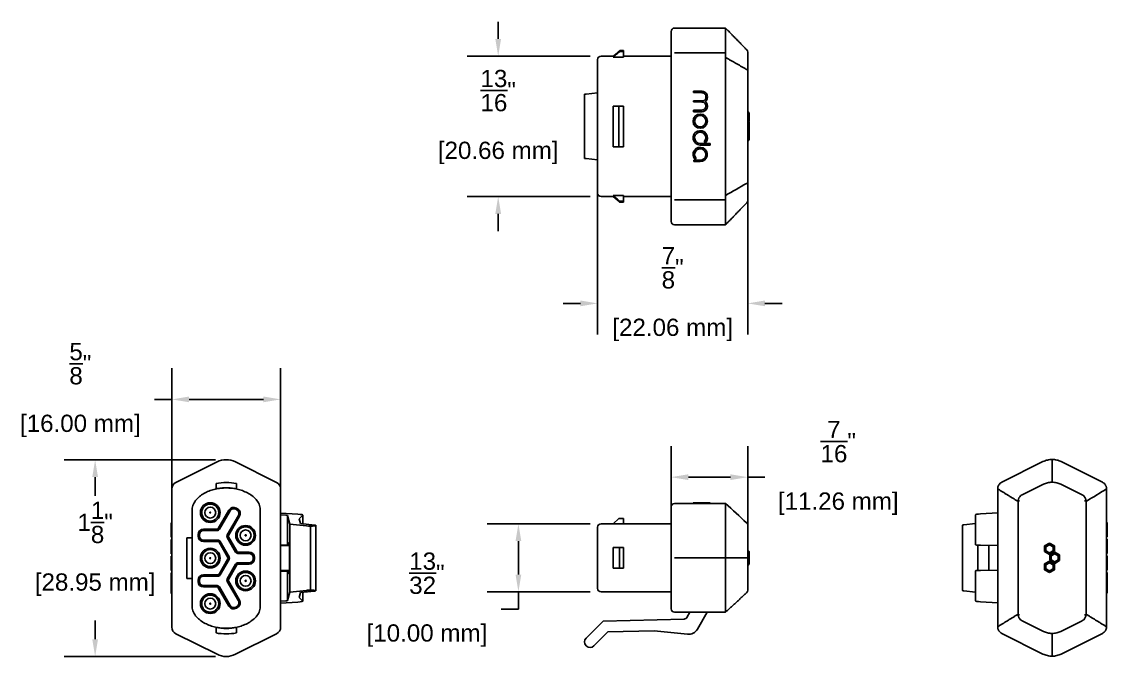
# Model space of a CAD drawing. Header units: inches. Extents: x -0.41 to 5.88, y 0 to 6.3.
# Drawn here: x -0.41 to 5.88, y 2.6 to 6.3 of the extents above; entities that cross this region are included whole.
import ezdxf

# ---------------------------------------------------------------- set-up
doc = ezdxf.new("R2010")
doc.units = ezdxf.units.IN
doc.header["$MEASUREMENT"] = 0
doc.layers.get('Defpoints').update_dxf_attribs({"color": 1})
doc.layers.add('Endcap', color=7, linetype='Continuous')
doc.styles.get("Standard").update_dxf_attribs({"font": 'Arial.ttf'})
doc.dimstyles.new('.1 DIM', dxfattribs={"dimscale": 0, "dimtxt": 0.1, "dimasz": 0.1, "dimexe": 0.18, "dimexo": 0.0625, "dimgap": 0.09, "dimtad": 0, "dimtih": 1, "dimtoh": 1, "dimdec": 5, "dimzin": 0, "dimdsep": 46, "dimlunit": 4, "dimtxsty": 'Standard', "dimcen": 0.09, "dimadec": 0, "dimazin": 0, "dimtfac": 1, "dimtdec": 5, "dimtofl": 0, "dimtmove": 0, "dimatfit": 3, "dimfxl": 1, "dimtolj": 1, "dimtzin": 0, "dimarcsym": 0})

# ---------------------------------------------------------------- blocks, each defined once
blk = doc.blocks.new('*D4')
at = {"layer": 'Defpoints', "color": 0, "lineweight": -2, "transparency": 16777216}
for p, q in [((0.4618, 3.2581), (0.4618, 4.2952)), ((1.0917, 3.2581), (1.0917, 4.2952)), ((0.4618, 4.1152), (0.3618, 4.1152)), ((0.9917, 4.1152), (0.5618, 4.1152))]:
    blk.add_line(p, q, dxfattribs=at)
at = {"layer": 'Defpoints', "color": 0, "transparency": 16777216}
for p in [(0.4618, 4.1152), (0.4618, 3.1956), (1.0917, 3.1956)]:
    blk.add_point(p, dxfattribs=at)
for points in [[(0.5618, 4.1319), (0.5618, 4.0986), (0.4618, 4.1152)], [(0.9917, 4.1319), (0.9917, 4.0986), (1.0917, 4.1152)]]:
    blk.add_solid(points, dxfattribs=at)
at = {"layer": 'Defpoints', "color": 0, "transparency": 16777216, "char_height": 0.1, "attachment_point": 5}
for s, insert in [('\\A1;{\\H1x;\\S5/8;}"', (-0.0679, 4.3222)), ('\\A1;[16.00 mm]', (-0.0679, 3.9616))]:
    blk.add_mtext(s, dxfattribs=dict(at, insert=insert))
blk = doc.blocks.new('*D5')
at = {"layer": 'Defpoints', "color": 0, "lineweight": -2, "transparency": 16777216}
for p, q in [((0.7142, 3.7655), (-0.1622, 3.7655)), ((0.0178, 3.6655), (0.0178, 3.5562)), ((0.0178, 2.7258), (0.0178, 2.835)), ((0.7142, 2.6258), (-0.1622, 2.6258))]:
    blk.add_line(p, q, dxfattribs=at)
at = {"layer": 'Defpoints', "color": 0, "transparency": 16777216}
for p in [(0.7767, 3.7655), (0.0178, 2.6258), (0.7767, 2.6258)]:
    blk.add_point(p, dxfattribs=at)
for points in [[(0.0011, 3.6655), (0.0345, 3.6655), (0.0178, 3.7655)], [(0.0011, 2.7258), (0.0345, 2.7258), (0.0178, 2.6258)]]:
    blk.add_solid(points, dxfattribs=at)
at = {"layer": 'Defpoints', "color": 0, "transparency": 16777216, "char_height": 0.1, "attachment_point": 5}
for s, insert in [('\\A1;1{\\H1x;\\S1/8;}"', (0.0178, 3.4026)), ('\\A1;[28.95 mm]', (0.0178, 3.042))]:
    blk.add_mtext(s, dxfattribs=dict(at, insert=insert))
blk = doc.blocks.new('*D6')
at = {"layer": 'Defpoints', "color": 0, "lineweight": -2, "transparency": 16777216}
for p, q in [((2.9266, 5.6344), (2.9267, 4.4914)), ((3.7952, 5.6345), (3.7954, 4.4915)), ((2.8267, 4.6714), (2.7267, 4.6714)), ((3.8954, 4.6715), (3.9954, 4.6715))]:
    blk.add_line(p, q, dxfattribs=at)
at = {"layer": 'Defpoints', "color": 0, "transparency": 16777216}
for p in [(2.9266, 5.6969), (3.7952, 5.697), (2.9267, 4.6714)]:
    blk.add_point(p, dxfattribs=at)
for points in [[(2.8267, 4.688), (2.8267, 4.6547), (2.9267, 4.6714)], [(3.8954, 4.6882), (3.8954, 4.6549), (3.7954, 4.6715)]]:
    blk.add_solid(points, dxfattribs=at)
at = {"layer": 'Defpoints', "color": 0, "transparency": 16777216, "char_height": 0.1, "attachment_point": 5}
for s, insert in [('\\A1;{\\H1x;\\S7/8;}"', (3.361, 4.8777)), ('\\A1;[22.06 mm]', (3.361, 4.5178))]:
    blk.add_mtext(s, dxfattribs=dict(at, insert=insert))
blk = doc.blocks.new('*D7')
at = {"layer": 'Defpoints', "color": 0, "lineweight": -2, "transparency": 16777216}
for p, q in [((3.3518, 3.2599), (3.3518, 3.8446)), ((3.7952, 3.2599), (3.7952, 3.8446)), ((3.4518, 3.6646), (3.6952, 3.6646)), ((3.7952, 3.6646), (3.8952, 3.6646))]:
    blk.add_line(p, q, dxfattribs=at)
at = {"layer": 'Defpoints', "color": 0, "transparency": 16777216}
for p in [(3.7952, 3.6646), (3.3518, 3.1974), (3.7952, 3.1974)]:
    blk.add_point(p, dxfattribs=at)
for points in [[(3.4518, 3.6813), (3.4518, 3.6479), (3.3518, 3.6646)], [(3.6952, 3.6813), (3.6952, 3.6479), (3.7952, 3.6646)]]:
    blk.add_solid(points, dxfattribs=at)
at = {"layer": 'Defpoints', "color": 0, "transparency": 16777216, "char_height": 0.1, "attachment_point": 5}
for s, insert in [('\\A1;{\\H1x;\\S7/16;}"', (4.3195, 3.8709)), ('\\A1;[11.26 mm]', (4.3195, 3.511))]:
    blk.add_mtext(s, dxfattribs=dict(at, insert=insert))
blk = doc.blocks.new('*D8')
at = {"layer": 'Defpoints', "color": 0, "lineweight": -2, "transparency": 16777216}
for p, q in [((2.8838, 3.3942), (2.2881, 3.3942)), ((2.4681, 3.2942), (2.4681, 3.1005)), ((2.8838, 3.0005), (2.2881, 3.0005)), ((2.4681, 3.0005), (2.4681, 2.9005)), ((2.4681, 2.9005), (2.3681, 2.9005))]:
    blk.add_line(p, q, dxfattribs=at)
at = {"layer": 'Defpoints', "color": 0, "transparency": 16777216}
for p in [(2.9463, 3.3942), (2.4681, 3.0005), (2.9463, 3.0005)]:
    blk.add_point(p, dxfattribs=at)
for points in [[(2.4514, 3.2942), (2.4848, 3.2942), (2.4681, 3.3942)], [(2.4514, 3.1005), (2.4848, 3.1005), (2.4681, 3.0005)]]:
    blk.add_solid(points, dxfattribs=at)
at = {"layer": 'Defpoints', "color": 0, "transparency": 16777216, "char_height": 0.1, "attachment_point": 5}
for s, insert in [('\\A1;{\\H1x;\\S13/32;}"', (1.9384, 3.1082)), ('\\A1;[10.00 mm]', (1.9384, 2.7469))]:
    blk.add_mtext(s, dxfattribs=dict(at, insert=insert))
blk = doc.blocks.new('*D9')
at = {"layer": 'Defpoints', "color": 0, "lineweight": -2, "transparency": 16777216}
for p, q in [((2.3509, 6.2035), (2.3509, 6.3035)), ((2.8837, 6.1035), (2.171, 6.1035)), ((2.8838, 5.2903), (2.171, 5.2902)), ((2.351, 5.1902), (2.351, 5.0902))]:
    blk.add_line(p, q, dxfattribs=at)
at = {"layer": 'Defpoints', "color": 0, "transparency": 16777216}
for p in [(2.9462, 6.1035), (2.351, 5.2902), (2.9463, 5.2903)]:
    blk.add_point(p, dxfattribs=at)
for points in [[(2.3676, 6.2035), (2.3343, 6.2035), (2.351, 6.1035)], [(2.3677, 5.1902), (2.3343, 5.1902), (2.351, 5.2902)]]:
    blk.add_solid(points, dxfattribs=at)
at = {"layer": 'Defpoints', "color": 0, "transparency": 16777216, "char_height": 0.1, "attachment_point": 5}
for s, insert in [('\\A1;{\\H1x;\\S13/16;}"', (2.351, 5.9045)), ('\\A1;[20.66 mm]', (2.351, 5.5432))]:
    blk.add_mtext(s, dxfattribs=dict(at, insert=insert))

msp = doc.modelspace()

# ---------------------------------------------------------------- linework, layer by layer
at = {"layer": 'Endcap', "linetype": 'Continuous'}
for p, q in [((3.351762, 6.236682), (3.351762, 6.247073)), ((3.351762, 6.117582), (3.351762, 6.236682)), ((3.667017, 6.266758), (3.371447, 6.266758)), ((3.666722, 6.266758), (3.666722, 6.254289)), ((3.666722, 6.254289), (3.666722, 6.135189)), ((3.017116, 6.103534), (2.94625, 6.103534)), ((3.017116, 6.097411), (3.017116, 6.098061)), ((3.076171, 6.097411), (3.017116, 6.097411)), ((3.076171, 6.135952), (3.055056, 6.135952)), ((3.076171, 6.130506), (3.055056, 6.130506)), ((3.076171, 6.130506), (3.076171, 6.097411)), ((3.351762, 6.103534), (3.076171, 6.103534)), ((3.351762, 6.117582), (3.351762, 6.096454)), ((3.351762, 5.297353), (3.351762, 6.096454)), ((3.371447, 6.123219), (3.666722, 6.123219)), ((3.666722, 5.297353), (3.666722, 6.096454)), ((3.795237, 6.115814), (3.795237, 6.052844)), ((2.926565, 5.414848), (2.926565, 5.978959)), ((3.795237, 6.026981), (3.795237, 5.367071)), ((2.850918, 5.882682), (2.860143, 5.883652)), ((2.850918, 5.882682), (2.850918, 5.511124)), ((2.926564, 5.890633), (2.860143, 5.883652)), ((3.482463, 5.901138), (3.482463, 5.892427)), ((3.525047, 5.901138), (3.482463, 5.901138)), ((3.482463, 5.892427), (3.52526, 5.892427)), ((3.017116, 5.578793), (3.017116, 5.815013)), ((3.048612, 5.815013), (3.017116, 5.815013)), ((3.048612, 5.578793), (3.048612, 5.815013)), ((3.076171, 5.815013), (3.048612, 5.815013)), ((3.076171, 5.578793), (3.076171, 5.815013)), ((3.482463, 5.844249), (3.482463, 5.838509)), ((3.527778, 5.844249), (3.482463, 5.844249)), ((3.482463, 5.838509), (3.526898, 5.838509)), ((3.482463, 5.790357), (3.482463, 5.781649)), ((3.524309, 5.790357), (3.482463, 5.790357)), ((3.482463, 5.781649), (3.524002, 5.781649)), ((3.803484, 5.772864), (3.795237, 5.782387)), ((3.478875, 5.72685), (3.478875, 5.727514)), ((3.803484, 5.761065), (3.795237, 5.765826)), ((3.803484, 5.737466), (3.795237, 5.732705)), ((3.802999, 5.720801), (3.795237, 5.729764)), ((3.803484, 5.725667), (3.801134, 5.722953)), ((3.802999, 5.708852), (3.802999, 5.720801)), ((3.803484, 5.772864), (3.803484, 5.761065)), ((3.803484, 5.761065), (3.803484, 5.737466)), ((3.803484, 5.737466), (3.803484, 5.725667)), ((3.802999, 5.708852), (3.795237, 5.713333)), ((3.802999, 5.684954), (3.795237, 5.680473)), ((3.802999, 5.673006), (3.795237, 5.664043)), ((3.803484, 5.65634), (3.795237, 5.661102)), ((3.803484, 5.668139), (3.801134, 5.670853)), ((3.802999, 5.684954), (3.802999, 5.708852)), ((3.802999, 5.673006), (3.802999, 5.684954)), ((3.803484, 5.65634), (3.803484, 5.668139)), ((3.803484, 5.632742), (3.803484, 5.65634)), ((3.578979, 5.597965), (3.520382, 5.597965)), ((3.543499, 5.607578), (3.55043, 5.601932)), ((3.578979, 5.58906), (3.578979, 5.597965)), ((3.803484, 5.632742), (3.795237, 5.62798)), ((3.803484, 5.620943), (3.795237, 5.611419)), ((3.803484, 5.620943), (3.803484, 5.632742)), ((3.048612, 5.578793), (3.017116, 5.578793)), ((3.076171, 5.578793), (3.048612, 5.578793)), ((3.520382, 5.58906), (3.578979, 5.58906)), ((2.850918, 5.511124), (2.860143, 5.510155)), ((2.860143, 5.510155), (2.926564, 5.503173)), ((3.482994, 5.492606), (3.482994, 5.501492)), ((3.482994, 5.501492), (3.520488, 5.501492)), ((3.51975, 5.492606), (3.482994, 5.492606)), ((3.497452, 5.51106), (3.490528, 5.505424)), ((2.94625, 5.290273), (3.017116, 5.290273)), ((3.017116, 5.296398), (3.017116, 5.295614)), ((3.017116, 5.296398), (3.076171, 5.296398)), ((3.076171, 5.264277), (3.076171, 5.296398)), ((3.076171, 5.290273), (3.351762, 5.290273)), ((3.351762, 5.297353), (3.351762, 5.276225)), ((3.795237, 5.340962), (3.795237, 5.277993)), ((3.076171, 5.264277), (3.053752, 5.264277)), ((3.053752, 5.258777), (3.076171, 5.258777)), ((3.351762, 5.157124), (3.351762, 5.276225)), ((3.371447, 5.270588), (3.666722, 5.270588)), ((3.666722, 5.258618), (3.666722, 5.139518)), ((3.351762, 5.157124), (3.351762, 5.146733)), ((3.371447, 5.127048), (3.667017, 5.127048)), ((0.485718, 3.633901), (0.723919, 3.753001)), ((0.829559, 3.753001), (1.06776, 3.633901)), ((5.504621, 3.75477), (5.266421, 3.63567)), ((5.557442, 3.767239), (5.557442, 3.640919)), ((5.848462, 3.63567), (5.610262, 3.75477)), ((0.461779, 2.796065), (0.461779, 3.595166)), ((0.717684, 3.59612), (0.717684, 3.596904)), ((0.835794, 3.596123), (0.835794, 3.596904)), ((1.091699, 3.595166), (1.091699, 2.796065)), ((5.242481, 2.797834), (5.242481, 3.596935)), ((5.384343, 3.562579), (5.507237, 3.624027)), ((5.607646, 3.624027), (5.730541, 3.562579)), ((5.872402, 3.596935), (5.872402, 2.797834)), ((5.360591, 2.867366), (5.360591, 3.527509)), ((5.754292, 3.527394), (5.754292, 2.867263)), ((0.579889, 2.91356), (0.579889, 3.477671)), ((0.730324, 3.366875), (0.792323, 3.47426)), ((0.799142, 3.470323), (0.737143, 3.362938)), ((0.813486, 3.48133), (0.811448, 3.488935)), ((0.83823, 3.475033), (0.83141, 3.47897)), ((0.835347, 3.485789), (0.842167, 3.481852)), ((0.856841, 3.462727), (0.849236, 3.460689)), ((0.973589, 3.477671), (0.973589, 2.91356)), ((3.351762, 3.49266), (3.351762, 3.479602)), ((3.351762, 3.241401), (3.351762, 3.479602)), ((3.371447, 3.512345), (3.666722, 3.512345)), ((3.478875, 3.516872), (3.478875, 3.512345)), ((3.478875, 3.516872), (3.478875, 3.512345)), ((3.478875, 3.516872), (3.47908, 3.516872)), ((3.47908, 3.516872), (3.47908, 3.512345)), ((3.482993, 3.516872), (3.47908, 3.516872)), ((3.51975, 3.516872), (3.482994, 3.516872)), ((3.482994, 3.512345), (3.482994, 3.516872)), ((3.561896, 3.516872), (3.51975, 3.516872)), ((3.51975, 3.512345), (3.51975, 3.516872)), ((3.561895, 3.516872), (3.578979, 3.516872)), ((3.561896, 3.512345), (3.561896, 3.516872)), ((3.578979, 3.512345), (3.578979, 3.516872)), ((3.666722, 3.488405), (3.666722, 3.250205)), ((5.242481, 3.457851), (5.143811, 3.451863)), ((0.461779, 3.399919), (0.457251, 3.399919)), ((0.457251, 3.399912), (0.457251, 3.399919)), ((0.457251, 3.399912), (0.457251, 3.391026)), ((0.461779, 3.399912), (0.457251, 3.399912)), ((0.782357, 3.331015), (0.846876, 3.442764)), ((0.853695, 3.438827), (0.789177, 3.327078)), ((1.091699, 3.456082), (1.19037, 3.450094)), ((1.121764, 3.443669), (1.091699, 3.445493)), ((1.131311, 3.442235), (1.131311, 3.271346)), ((1.143874, 3.392666), (1.1316, 3.441931)), ((1.199192, 3.423688), (1.219574, 3.44407)), ((1.199192, 3.423688), (1.20619, 3.395598)), ((1.20619, 3.395598), (1.287001, 3.387105)), ((1.219898, 3.394155), (1.219898, 3.444719)), ((2.94625, 3.394234), (3.351762, 3.394234)), ((3.048612, 3.42573), (3.017116, 3.394234)), ((3.076171, 3.42573), (3.048612, 3.42573)), ((3.076171, 3.42573), (3.076171, 3.394234)), ((5.114283, 3.395927), (5.04718, 3.388874)), ((5.114283, 3.446488), (5.114283, 3.27229)), ((5.876929, 3.401688), (5.872402, 3.401688)), ((5.876929, 3.318873), (5.876929, 3.401688)), ((0.461779, 3.391026), (0.457251, 3.391026)), ((0.457251, 3.387095), (0.457251, 3.391026)), ((0.457251, 3.317104), (0.457251, 3.387095)), ((0.461779, 3.387095), (0.457251, 3.387095)), ((0.61331, 3.323568), (0.61331, 3.331442)), ((0.621184, 3.331442), (0.621184, 3.323568)), ((0.628102, 3.348145), (0.622535, 3.353713)), ((0.644806, 3.362938), (0.723505, 3.362938)), ((0.723505, 3.355064), (0.644806, 3.355064)), ((0.731379, 3.357174), (0.727442, 3.363993)), ((1.143874, 2.998564), (1.143874, 3.392666)), ((1.241894, 3.382364), (1.143874, 3.392666)), ((1.264165, 3.381394), (1.264165, 3.009836)), ((1.287001, 3.382423), (1.286436, 3.382364)), ((1.296226, 3.006466), (1.296226, 3.384764)), ((3.795237, 3.369662), (3.795237, 3.243723)), ((5.037955, 3.386533), (5.037955, 3.008235)), ((0.457251, 3.317104), (0.461779, 3.317104)), ((0.461779, 3.303458), (0.457251, 3.303458)), ((0.457251, 3.220444), (0.457251, 3.303458)), ((0.548393, 3.313725), (0.579889, 3.313725)), ((0.548393, 3.313725), (0.548393, 3.077505)), ((0.622535, 3.301297), (0.628102, 3.306865)), ((0.644806, 3.299946), (0.728543, 3.299946)), ((0.728543, 3.292072), (0.644806, 3.292072)), ((0.73248, 3.291017), (0.736417, 3.297836)), ((0.786506, 3.199552), (0.735363, 3.288135)), ((0.742182, 3.292072), (0.793325, 3.203489)), ((0.780248, 3.323141), (0.788122, 3.323141)), ((0.830981, 3.231048), (0.782357, 3.315267)), ((0.789177, 3.319204), (0.8378, 3.234985)), ((1.091699, 3.270263), (1.121764, 3.270869)), ((1.1316, 3.271447), (1.142639, 3.286169)), ((1.142639, 3.286169), (1.142639, 3.105062)), ((5.12799, 3.270965), (5.12799, 3.123803)), ((5.128494, 3.123821), (5.128494, 3.270948)), ((5.242481, 3.268514), (5.143811, 3.270504)), ((5.191541, 3.269541), (5.191541, 3.125227)), ((5.513705, 3.266307), (5.542389, 3.282868)), ((5.521952, 3.261546), (5.542389, 3.273345)), ((5.542389, 3.273345), (5.542389, 3.282868)), ((5.542389, 3.282868), (5.571074, 3.266307)), ((5.542389, 3.273345), (5.562826, 3.261546)), ((5.872402, 3.318873), (5.876929, 3.318873)), ((5.872402, 3.305227), (5.876929, 3.305227)), ((5.872402, 3.296322), (5.876929, 3.296322)), ((5.872402, 3.292355), (5.876929, 3.292355)), ((5.876929, 3.305227), (5.876929, 3.296322)), ((5.876929, 3.292355), (5.876929, 3.296322)), ((5.876929, 3.222213), (5.876929, 3.292355)), ((0.457251, 3.220444), (0.461779, 3.220444)), ((0.461779, 3.206844), (0.457251, 3.206844)), ((0.457251, 3.165668), (0.457251, 3.206844)), ((0.840683, 3.232103), (0.836745, 3.225284)), ((0.84462, 3.231048), (0.908672, 3.231048)), ((0.908672, 3.223174), (0.84462, 3.223174)), ((0.925376, 3.216255), (0.930943, 3.221823)), ((1.091699, 3.266745), (1.142638, 3.267772)), ((3.076171, 3.256439), (3.053752, 3.256439)), ((3.351762, 3.153367), (3.351762, 3.241401)), ((3.802999, 3.233359), (3.795237, 3.241121)), ((3.802999, 3.212663), (3.795237, 3.212663)), ((3.803484, 3.202769), (3.795237, 3.211016)), ((3.802999, 3.212663), (3.802999, 3.233359)), ((3.802999, 3.203254), (3.802999, 3.212663)), ((5.513705, 3.233185), (5.513705, 3.266307)), ((5.521952, 3.261546), (5.513705, 3.266307)), ((5.521952, 3.237947), (5.513705, 3.233185)), ((5.542389, 3.216624), (5.513705, 3.233185)), ((5.521952, 3.237947), (5.521952, 3.261546)), ((5.542389, 3.226148), (5.521952, 3.237947)), ((5.562826, 3.237947), (5.542389, 3.226148)), ((5.571074, 3.233185), (5.542389, 3.216624)), ((5.542389, 3.226148), (5.542389, 3.216624)), ((5.544262, 3.213814), (5.57272, 3.230245)), ((5.544262, 3.180954), (5.544262, 3.213814)), ((5.552024, 3.209333), (5.544262, 3.213814)), ((5.552024, 3.209333), (5.57272, 3.221282)), ((5.552024, 3.185435), (5.552024, 3.209333)), ((5.562826, 3.261546), (5.571074, 3.266307)), ((5.562826, 3.261546), (5.562826, 3.237947)), ((5.562826, 3.237947), (5.571074, 3.233185)), ((5.571074, 3.266307), (5.571074, 3.233185)), ((5.57272, 3.221282), (5.57272, 3.230245)), ((5.57272, 3.230245), (5.601178, 3.213814)), ((5.57272, 3.221282), (5.593416, 3.209333)), ((5.593416, 3.209333), (5.601178, 3.213814)), ((5.593416, 3.209333), (5.593416, 3.185435)), ((5.601178, 3.213814), (5.601178, 3.180954)), ((5.872402, 3.222213), (5.876929, 3.222213)), ((5.876929, 3.208613), (5.872402, 3.208613)), ((5.876929, 3.125597), (5.876929, 3.208613)), ((0.457251, 3.165668), (0.461779, 3.165668)), ((0.457251, 3.165668), (0.457251, 3.165004)), ((0.461779, 3.165004), (0.457251, 3.165004)), ((0.457251, 3.123828), (0.457251, 3.165004)), ((0.735363, 3.103096), (0.786506, 3.191678)), ((0.793325, 3.187741), (0.742182, 3.099159)), ((0.782357, 3.075963), (0.830981, 3.160182)), ((0.787561, 3.195615), (0.795435, 3.195615)), ((0.8378, 3.156245), (0.789177, 3.072026)), ((0.836745, 3.165946), (0.840683, 3.159127)), ((0.84462, 3.168056), (0.908672, 3.168056)), ((0.908672, 3.160182), (0.84462, 3.160182)), ((0.925376, 3.174975), (0.930943, 3.169407)), ((0.932294, 3.191678), (0.932294, 3.199552)), ((0.940168, 3.199552), (0.940168, 3.191678)), ((3.351762, 2.915167), (3.351762, 3.153367)), ((3.666722, 3.197384), (3.371447, 3.197384)), ((3.666722, 3.197384), (3.789659, 3.197384)), ((3.666722, 3.144564), (3.666722, 2.906363)), ((3.803484, 3.182332), (3.795237, 3.182332)), ((3.803484, 3.161895), (3.795237, 3.153648)), ((3.795237, 3.151046), (3.795237, 3.025106)), ((3.803484, 3.182332), (3.803484, 3.202769)), ((3.803484, 3.161895), (3.803484, 3.182332)), ((5.513705, 3.161583), (5.542389, 3.178144)), ((5.513705, 3.128461), (5.513705, 3.161583)), ((5.521952, 3.156821), (5.513705, 3.161583)), ((5.542389, 3.16862), (5.521952, 3.156821)), ((5.521952, 3.156821), (5.521952, 3.133223)), ((5.542389, 3.178144), (5.571074, 3.161583)), ((5.542389, 3.16862), (5.542389, 3.178144)), ((5.562826, 3.156821), (5.542389, 3.16862)), ((5.552024, 3.185435), (5.544262, 3.180954)), ((5.57272, 3.164524), (5.544262, 3.180954)), ((5.57272, 3.173487), (5.552024, 3.185435)), ((5.562826, 3.156821), (5.571074, 3.161583)), ((5.562826, 3.133223), (5.562826, 3.156821)), ((5.571074, 3.161583), (5.571074, 3.128461)), ((5.593416, 3.185435), (5.57272, 3.173487)), ((5.601178, 3.180954), (5.57272, 3.164524)), ((5.57272, 3.173487), (5.57272, 3.164524)), ((5.593416, 3.185435), (5.601178, 3.180954)), ((0.457251, 3.123828), (0.461779, 3.123828)), ((0.461779, 3.110931), (0.457251, 3.110931)), ((0.457251, 3.110931), (0.457251, 3.110869)), ((0.461779, 3.110869), (0.457251, 3.110869)), ((0.457251, 3.102161), (0.457251, 3.110869)), ((0.461779, 3.102161), (0.457251, 3.102161)), ((0.457251, 3.102161), (0.457251, 3.094721)), ((0.461779, 3.094721), (0.457251, 3.094721)), ((0.622535, 3.089934), (0.628102, 3.084366)), ((0.644806, 3.099159), (0.728543, 3.099159)), ((0.728543, 3.091285), (0.644806, 3.091285)), ((0.736417, 3.093394), (0.73248, 3.100213)), ((1.091699, 3.124485), (1.142638, 3.123458)), ((1.091699, 3.120967), (1.121764, 3.120361)), ((1.131311, 3.119884), (1.131311, 2.948996)), ((1.1316, 3.119784), (1.142639, 3.105062)), ((3.076171, 3.138329), (3.053752, 3.138329)), ((5.114283, 3.122479), (5.114283, 2.94828)), ((5.242481, 3.126254), (5.143811, 3.124265)), ((5.521952, 3.133223), (5.513705, 3.128461)), ((5.542389, 3.1119), (5.513705, 3.128461)), ((5.521952, 3.133223), (5.542389, 3.121424)), ((5.542389, 3.121424), (5.562826, 3.133223)), ((5.571074, 3.128461), (5.542389, 3.1119)), ((5.542389, 3.121424), (5.542389, 3.1119)), ((5.562826, 3.133223), (5.571074, 3.128461)), ((5.872402, 3.125597), (5.876929, 3.125597)), ((5.876929, 3.1127), (5.872402, 3.1127)), ((5.872402, 3.102888), (5.876929, 3.102888)), ((5.876929, 3.1127), (5.876929, 3.102888)), ((0.461779, 3.061123), (0.457251, 3.061123)), ((0.457251, 3.054009), (0.457251, 3.061123)), ((0.461779, 3.054009), (0.457251, 3.054009)), ((0.457251, 3.04827), (0.457251, 3.054009)), ((0.461779, 3.04827), (0.457251, 3.04827)), ((0.461779, 3.042649), (0.457251, 3.042649)), ((0.548393, 3.077505), (0.579889, 3.077505)), ((0.61331, 3.059788), (0.61331, 3.067662)), ((0.621184, 3.067662), (0.621184, 3.059788)), ((0.622535, 3.037517), (0.628102, 3.043085)), ((0.644806, 3.036166), (0.723505, 3.036166)), ((0.723505, 3.028292), (0.644806, 3.028292)), ((0.727442, 3.027238), (0.731379, 3.034057)), ((0.792323, 2.91697), (0.730324, 3.024355)), ((0.737143, 3.028292), (0.799142, 2.920907)), ((0.780248, 3.068089), (0.788122, 3.068089)), ((0.846876, 2.948466), (0.782357, 3.060215)), ((0.789177, 3.064152), (0.853695, 2.952403)), ((5.872402, 3.053793), (5.876929, 3.053793)), ((5.872402, 3.050683), (5.876929, 3.050683)), ((5.876929, 3.053793), (5.876929, 3.050683)), ((0.461779, 3.0071), (0.457251, 3.0071)), ((0.457251, 3.000092), (0.457251, 3.0071)), ((0.461779, 3.000092), (0.457251, 3.000092)), ((0.457251, 2.991381), (0.457251, 3.000092)), ((0.461779, 2.991381), (0.457251, 2.991381)), ((0.457251, 2.991381), (0.457251, 2.991311)), ((0.457251, 2.991311), (0.461779, 2.991311)), ((1.1316, 2.949299), (1.143874, 2.998564)), ((1.143874, 2.998564), (1.241894, 3.008866)), ((1.199192, 2.967542), (1.20619, 2.995632)), ((1.199192, 2.967542), (1.219574, 2.94716)), ((1.20619, 2.995632), (1.287001, 3.004126)), ((1.219898, 2.946511), (1.219898, 2.997075)), ((1.286436, 3.008866), (1.287001, 3.008807)), ((2.94625, 3.000534), (3.351762, 3.000534)), ((5.114283, 2.998842), (5.04718, 3.005895)), ((5.872402, 3.002465), (5.876929, 3.002465)), ((5.872402, 2.99308), (5.876929, 2.99308)), ((5.876929, 3.002465), (5.876929, 2.99308)), ((0.813486, 2.909901), (0.811448, 2.902295)), ((0.83141, 2.912261), (0.83823, 2.916198)), ((0.842167, 2.909379), (0.835347, 2.905441)), ((0.849236, 2.930541), (0.856841, 2.928503)), ((1.091699, 2.945737), (1.121764, 2.947561)), ((1.091699, 2.935149), (1.19037, 2.941136)), ((3.351762, 2.902109), (3.351762, 2.915167)), ((5.242481, 2.936918), (5.143811, 2.942905)), ((2.860143, 2.732229), (2.958163, 2.830249)), ((2.958163, 2.830249), (3.42689, 2.842523)), ((3.666722, 2.882424), (3.371447, 2.882424)), ((3.443422, 2.852359), (3.46078, 2.882424)), ((3.561522, 2.882424), (3.504554, 2.783753)), ((5.507237, 2.770742), (5.384343, 2.832189)), ((5.730541, 2.832189), (5.607646, 2.770742)), ((0.717684, 2.795107), (0.717684, 2.794457)), ((0.835794, 2.79511), (0.835794, 2.794457)), ((2.98606, 2.767933), (2.905249, 2.687123)), ((3.253315, 2.774931), (2.98606, 2.767933)), ((3.253315, 2.774931), (3.447238, 2.754549)), ((0.723919, 2.638229), (0.485718, 2.75733)), ((1.06776, 2.75733), (0.829559, 2.638229)), ((5.266421, 2.759099), (5.504621, 2.639998)), ((5.557442, 2.627529), (5.557442, 2.753849)), ((5.610262, 2.639998), (5.848463, 2.759099)), ((2.860707, 2.687123), (2.860143, 2.687687))]:
    msp.add_line(p, q, dxfattribs=at)
at = {"layer": 'Endcap', "linetype": 'Continuous', "extrusion": (0, 0, -1)}
for centre, radius in [((-3.520381, 5.727182), 0.032603), ((-0.684219, 3.459394), 0.057098), ((-0.888944, 3.327505), 0.057098), ((-0.684219, 3.195615), 0.057098), ((-0.888944, 3.063725), 0.057098), ((-0.684219, 2.931836), 0.057098)]:
    msp.add_circle(centre, radius, dxfattribs=at)
at = {"layer": 'Endcap', "linetype": 'Continuous'}
for centre, radius in [((0.684219, 3.459394), 0.049224), ((0.684219, 3.459394), 0.031479), ((0.684219, 3.459394), 0.003187), ((0.888944, 3.327505), 0.049224), ((0.888944, 3.327505), 0.031479), ((0.888944, 3.327505), 0.003187), ((0.684219, 3.195615), 0.049224), ((0.684219, 3.195615), 0.031479), ((0.684219, 3.195615), 0.003187), ((0.888944, 3.063725), 0.049224), ((0.888944, 3.063725), 0.031479), ((0.888944, 3.063725), 0.003187), ((0.684219, 2.931836), 0.049224), ((0.684219, 2.931836), 0.031479), ((0.684219, 2.931836), 0.003187)]:
    msp.add_circle(centre, radius, dxfattribs=at)
for centre, radius, start, end in [((3.371447, 6.247073), 0.019685, 90, 180), ((3.527383, 5.861949), 0.039258, 49.5482046, 93.411243), ((3.52625, 5.822732), 0.041144, 266.867796, 310.4003167), ((3.53629, 5.861611), 0.024985, 302.3118239, 313.8909864), ((3.520382, 5.630568), 0.041507, 316.3789153, 270), ((3.520488, 5.534007), 0.032515, 270, 224.8891839), ((3.371447, 5.146733), 0.019685, 180, 270), ((0.505086, 3.595166), 0.043307, 116.5650512, 180), ((1.048392, 3.595166), 0.043307, 0, 63.4349488), ((0.819599, 3.458512), 0.023622, 60, 150), ((0.826419, 3.454575), 0.023622, 330, 60), ((2.94625, 3.374549), 0.019685, 90, 180), ((0.644806, 3.331442), 0.023622, 90, 180), ((0.644806, 3.323568), 0.023622, 180, 270), ((0.795996, 3.323141), 0.007874, 150, 210), ((0.908672, 3.199552), 0.023622, 0, 90), ((0.908672, 3.191678), 0.023622, 270, 0), ((0.644806, 3.067662), 0.023622, 90, 180), ((0.644806, 3.059788), 0.023622, 180, 270), ((0.819599, 2.932718), 0.023622, 210, 300), ((0.826419, 2.936655), 0.023622, 300, 30), ((0.505086, 2.796065), 0.043307, 180, 243.4349488), ((1.048392, 2.796065), 0.043307, 296.5650512, 0)]:
    msp.add_arc(centre, radius, start, end, dxfattribs=at)
at = {"layer": 'Endcap', "linetype": 'Continuous', "extrusion": (0, 0, -1)}
for centre, radius, start, end in [((-2.94625, 6.083849), 0.019685, 0, 89.9517169), ((-3.775552, 6.126709), 0.019685, 136.2900881, 180), ((-3.52727, 5.861479), 0.031013, 86.2835249, 129.4746736), ((-3.526142, 5.823216), 0.032909, 230.5664979, 273.1918868), ((-3.527344, 5.80763), 0.030882, 89.1728284, 129.6856717), ((-3.520381, 5.727182), 0.041508, 0.4583353, 359.5416647), ((-3.520382, 5.630568), 0.032603, 270, 224.8407682), ((-3.520488, 5.534007), 0.041408, 316.3464418, 271.0212752), ((-2.94625, 5.309958), 0.019685, 269.9517169, 0), ((-3.775552, 5.267097), 0.019685, 180, 223.5220649), ((-0.776739, 3.64736), 0.11811, 63.4349488, 116.5650512), ((-0.819599, 3.458512), 0.031496, 30, 120), ((-0.826419, 3.454575), 0.031496, 120, 210), ((-3.371447, 3.49266), 0.019685, 0, 90), ((-0.644806, 3.331442), 0.031496, 0, 90), ((-0.723505, 3.370812), 0.007874, 210, 270), ((-0.723505, 3.370812), 0.015748, 210, 270), ((-0.795996, 3.323141), 0.015748, 330, 30), ((-0.644806, 3.323568), 0.031496, 270, 0), ((-0.728543, 3.284198), 0.015748, 90, 150), ((-0.728543, 3.284198), 0.007874, 90, 150), ((-0.84462, 3.238922), 0.015748, 270, 330), ((-0.84462, 3.238922), 0.007874, 270, 330), ((-0.908672, 3.199552), 0.031496, 90, 180), ((-0.779687, 3.195615), 0.007874, 150, 210), ((-0.779687, 3.195615), 0.015748, 150, 210), ((-0.84462, 3.152308), 0.015748, 30, 90), ((-0.84462, 3.152308), 0.007874, 30, 90), ((-0.908672, 3.191678), 0.031496, 180, 270), ((-0.644806, 3.067662), 0.031496, 0, 90), ((-0.728543, 3.107033), 0.007874, 210, 270), ((-0.728543, 3.107033), 0.015748, 210, 270), ((-0.644806, 3.059788), 0.031496, 270, 0), ((-0.723505, 3.020418), 0.015748, 90, 150), ((-0.723505, 3.020418), 0.007874, 90, 150), ((-0.795996, 3.068089), 0.015748, 330, 30), ((-0.795996, 3.068089), 0.007874, 330, 30), ((-2.94625, 3.020219), 0.019685, 270, 0), ((-0.819599, 2.932718), 0.031496, 240, 330), ((-0.826419, 2.936655), 0.031496, 150, 240), ((-3.371447, 2.902109), 0.019685, 270, 0), ((-3.426374, 2.862202), 0.019685, 210, 268.5), ((-3.453411, 2.813281), 0.059055, 210, 276), ((-2.882414, 2.709958), 0.031496, 315, 45), ((-2.882978, 2.709394), 0.031496, 225, 315), ((-0.776739, 2.74387), 0.11811, 243.4349488, 296.5650512)]:
    msp.add_arc(centre, radius, start, end, dxfattribs=at)
at = {"layer": 'Endcap', "linetype": 'Continuous'}
for centre, major_axis, ratio, start_param, end_param in [((1.111921, 3.441877), (0.019685, 0), 0.10510424, 0.02617994, 1.04719755), ((1.160842, 3.444719), (0.059055, 0), 0.10510424, 6.17846555, 7.33038286), ((1.264165, 3.384705), (0.031496, 0), 0.10510424, 3.92699082, 5.49778714), ((1.26473, 3.384764), (0.031496, 0), 0.10510424, 5.49778714, 7.06858347), ((1.111921, 3.271465), (0.019685, 0), 0.03492077, 5.23598776, 6.25700537), ((1.111921, 3.119766), (0.019685, 0), 0.03492077, 0.02617994, 1.04719755), ((1.264165, 3.006526), (0.031496, 0), 0.10510424, 0.78539816, 2.35619449), ((1.26473, 3.006466), (0.031496, 0), 0.10510424, 5.49778714, 7.06858347), ((1.111921, 2.949353), (0.019685, 0), 0.10510424, 5.23598776, 6.25700537), ((1.160842, 2.946511), (0.059055, 0), 0.10510424, 5.23598776, 6.38790506)]:
    msp.add_ellipse(centre, major_axis=major_axis, ratio=ratio, start_param=start_param, end_param=end_param, dxfattribs=at)
at = {"layer": 'Endcap', "linetype": 'Continuous', "extrusion": (0, 0, -1)}
for centre, major_axis, ratio, start_param, end_param in [((5.173338, 3.446488), (-0.059055, 0), 0.10510424, 0.00001253, 1.04719755), ((5.069451, 3.386533), (-0.031496, 0), 0.10510424, 6.2831813, 7.06858347), ((5.173338, 3.27229), (-0.059055, 0), 0.03492077, 5.23598776, 6.28316227), ((5.173338, 3.122479), (-0.059055, 0), 0.03492077, 0.00002304, 1.04719755), ((5.069451, 3.008235), (-0.031496, 0), 0.10510424, 5.49778714, 6.28318931), ((5.173338, 2.94828), (-0.059055, 0), 0.10510424, 5.23598776, 6.28317278)]:
    msp.add_ellipse(centre, major_axis=major_axis, ratio=ratio, start_param=start_param, end_param=end_param, dxfattribs=at)
at = {"layer": 'Endcap', "linetype": 'Continuous'}
for points, knots in [([(3.789804, 6.140289), (3.785522, 6.144689), (3.777315, 6.153122), (3.76575, 6.165005), (3.755675, 6.175358), (3.747296, 6.183967), (3.740411, 6.191042), (3.733438, 6.198206), (3.724996, 6.206881), (3.713903, 6.218279), (3.700357, 6.232198), (3.684358, 6.248637), (3.672873, 6.260438), (3.666722, 6.266758)], [0, 0, 0, 0, 0.10438538, 0.2000302, 0.28188837, 0.34995991, 0.40424481, 0.44971651, 0.51990361, 0.61002551, 0.72008221, 0.8500737, 1, 1, 1, 1]), ([(3.055056, 6.130506), (3.055018, 6.130474), (3.05498, 6.130442), (3.050024, 6.126211), (3.045107, 6.12201), (3.034941, 6.113318), (3.029693, 6.108826), (3.022002, 6.102243), (3.019559, 6.100152), (3.017116, 6.098061)], [0, 0, 0, 0, 0.00297906, 0.00297906, 0.39161945, 0.39161945, 0.80675265, 0.80675265, 1, 1, 1, 1]), ([(3.666722, 6.135189), (3.666722, 6.133402), (3.666722, 6.128833), (3.666722, 6.121067), (3.666722, 6.113977), (3.666722, 6.108326), (3.666722, 6.102447), (3.666722, 6.098452), (3.666722, 6.096454)], [0, 0, 0, 0, 0.25, 0.5, 0.625, 0.75, 0.875, 1, 1, 1, 1]), ([(3.795237, 6.126709), (3.795237, 6.126709), (3.795237, 6.126709), (3.795237, 6.126708), (3.795237, 6.125774), (3.795237, 6.12212), (3.795237, 6.119423), (3.795237, 6.115814)], [0, 0, 0, 0, 0.00151778, 0.00151778, 0.50075889, 0.50075889, 1, 1, 1, 1]), ([(2.926565, 5.978959), (2.926565, 5.983706), (2.926565, 5.988326), (2.926565, 5.997348), (2.926565, 6.00176), (2.926565, 6.014167), (2.926565, 6.02169), (2.926565, 6.041728), (2.926565, 6.052197), (2.926565, 6.064338), (2.926565, 6.067808), (2.926565, 6.073733), (2.926565, 6.076186), (2.926565, 6.081994), (2.926565, 6.083841), (2.926565, 6.083849)], [0, 0, 0, 0, 0.06250847, 0.06250847, 0.12501694, 0.12501694, 0.25003388, 0.25003388, 0.50006776, 0.50006776, 0.6250847, 0.6250847, 0.75010164, 0.75010164, 1, 1, 1, 1]), ([(3.547472, 5.84987), (3.544739, 5.847637), (3.541627, 5.845996), (3.534825, 5.844088), (3.531261, 5.843838), (3.527778, 5.844249)], [0, 0, 0, 0, 0.5, 0.5, 1, 1, 1, 1]), ([(3.546986, 5.885418), (3.549252, 5.88311), (3.551036, 5.880389), (3.553086, 5.874232), (3.553437, 5.870969), (3.553378, 5.864542), (3.553083, 5.861282), (3.551323, 5.855119), (3.54962, 5.85228), (3.547472, 5.84987)], [0, 0, 0, 0, 0.25, 0.25, 0.5, 0.5, 0.75, 0.75, 1, 1, 1, 1]), ([(3.553612, 5.843605), (3.556452, 5.84652), (3.559021, 5.85091), (3.561563, 5.859334), (3.562038, 5.863548), (3.562092, 5.872094), (3.561532, 5.876506), (3.558579, 5.884877), (3.555819, 5.8889), (3.552854, 5.891823)], [0, 0, 0, 0, 0.25, 0.25, 0.5, 0.5, 0.75, 0.75, 1, 1, 1, 1]), ([(3.547065, 5.831396), (3.549218, 5.829194), (3.550978, 5.826595), (3.553013, 5.820809), (3.553399, 5.817663), (3.553417, 5.811537), (3.552982, 5.808424), (3.550951, 5.802629), (3.549241, 5.799967), (3.547045, 5.797798)], [0, 0, 0, 0, 0.25, 0.25, 0.5, 0.5, 0.75, 0.75, 1, 1, 1, 1]), ([(3.552916, 5.791399), (3.555986, 5.794344), (3.558861, 5.798736), (3.561766, 5.807551), (3.562219, 5.812121), (3.56157, 5.825621), (3.557253, 5.835175), (3.549645, 5.840494)], [0, 0, 0, 0, 0.25, 0.25, 0.5, 0.5, 1, 1, 1, 1]), ([(2.926565, 5.309958), (2.926565, 5.309958), (2.926565, 5.309958), (2.926565, 5.309955), (2.926565, 5.310435), (2.926565, 5.312349), (2.926565, 5.313782), (2.926565, 5.31762), (2.926565, 5.320019), (2.926565, 5.325894), (2.926565, 5.329384), (2.926565, 5.337551), (2.926565, 5.342179), (2.926565, 5.352752), (2.926565, 5.358757), (2.926565, 5.368779), (2.926565, 5.372302), (2.926565, 5.379779), (2.926565, 5.383761), (2.926565, 5.396183), (2.926565, 5.405376), (2.926565, 5.414848)], [0, 0, 0, 0, 0.00008132, 0.00008132, 0.12507116, 0.12507116, 0.25006099, 0.25006099, 0.37505083, 0.37505083, 0.50004066, 0.50004066, 0.6250305, 0.6250305, 0.75002033, 0.75002033, 0.81251525, 0.81251525, 0.87501017, 0.87501017, 1, 1, 1, 1]), ([(3.795237, 5.367071), (3.795237, 5.364371), (3.795237, 5.361716), (3.795237, 5.356528), (3.795237, 5.354077), (3.795237, 5.347227), (3.795237, 5.343382), (3.795237, 5.340962)], [0, 0, 0, 0, 0.25, 0.25, 0.5, 0.5, 1, 1, 1, 1]), ([(3.053752, 5.264277), (3.053741, 5.264287), (3.053729, 5.264297), (3.049015, 5.268323), (3.044314, 5.27234), (3.032114, 5.282775), (3.024616, 5.289195), (3.017116, 5.295614)], [0, 0, 0, 0, 0.00094584, 0.00094584, 0.38573997, 0.38573997, 1, 1, 1, 1]), ([(3.666722, 5.297353), (3.666722, 5.295355), (3.666722, 5.291359), (3.666722, 5.28548), (3.666722, 5.279829), (3.666722, 5.272739), (3.666722, 5.264974), (3.666722, 5.260405), (3.666722, 5.258618)], [0, 0, 0, 0, 0.12499735, 0.24999772, 0.3749981, 0.49999848, 0.74999924, 1, 1, 1, 1]), ([(3.666722, 5.127048), (3.671212, 5.131662), (3.679626, 5.140307), (3.691398, 5.152403), (3.701473, 5.162756), (3.709851, 5.171365), (3.716737, 5.17844), (3.723709, 5.185604), (3.732152, 5.194279), (3.743244, 5.205677), (3.756791, 5.219595), (3.772583, 5.235823), (3.78386, 5.24741), (3.789804, 5.253518)], [0, 0, 0, 0, 0.10943146, 0.20507627, 0.28693445, 0.35500599, 0.40929088, 0.45476259, 0.52494969, 0.61507159, 0.72512829, 0.85511978, 1, 1, 1, 1]), ([(3.795237, 5.277993), (3.795237, 5.274383), (3.795237, 5.271683), (3.795237, 5.268111), (3.795237, 5.267186), (3.795237, 5.267103)], [0, 0, 0, 0, 0.51209685, 0.51209685, 1, 1, 1, 1]), ([(3.666722, 5.139518), (3.666722, 5.135436), (3.666722, 5.129181), (3.666722, 5.127053), (3.666722, 5.127048)], [0, 0, 0, 0, 0.50057475, 1, 1, 1, 1]), ([(0.579889, 3.477671), (0.579889, 3.483053), (0.580518, 3.488343), (0.582917, 3.498758), (0.584683, 3.503855), (0.591223, 3.518391), (0.597326, 3.527353), (0.611238, 3.54334), (0.619213, 3.550537), (0.636196, 3.563321), (0.645197, 3.568896), (0.664016, 3.578736), (0.67385, 3.582982), (0.693691, 3.590095), (0.703773, 3.592994), (0.724223, 3.597629), (0.734593, 3.599358), (0.755614, 3.60167), (0.766287, 3.602249), (0.797943, 3.602239), (0.818826, 3.600002), (0.849788, 3.592972), (0.860068, 3.590006), (0.879946, 3.582855), (0.889612, 3.578668), (0.908311, 3.568873), (0.917426, 3.563212), (0.93438, 3.550437), (0.942235, 3.543357), (0.956216, 3.527274), (0.962277, 3.5184), (0.968816, 3.503798), (0.970588, 3.498681), (0.972964, 3.488339), (0.973589, 3.483063), (0.973589, 3.477671)], [0, 0, 0, 0, 0.03125, 0.03125, 0.0625, 0.0625, 0.125, 0.125, 0.1875, 0.1875, 0.25, 0.25, 0.3125, 0.3125, 0.375, 0.375, 0.4375, 0.4375, 0.5, 0.5, 0.625, 0.625, 0.6875, 0.6875, 0.75, 0.75, 0.8125, 0.8125, 0.875, 0.875, 0.9375, 0.9375, 0.96875, 0.96875, 1, 1, 1, 1]), ([(0.717684, 3.628241), (0.717684, 3.628231), (0.717684, 3.628221), (0.717684, 3.624196), (0.717684, 3.620178), (0.717684, 3.609743), (0.717684, 3.603323), (0.717684, 3.596904)], [0, 0, 0, 0, 0.00094584, 0.00094584, 0.38573997, 0.38573997, 1, 1, 1, 1]), ([(0.835794, 3.596904), (0.826073, 3.59886), (0.816262, 3.600471), (0.796547, 3.602499), (0.786668, 3.603), (0.766867, 3.603002), (0.756931, 3.602498), (0.737216, 3.600471), (0.727417, 3.598863), (0.717684, 3.596904)], [0, 0, 0, 0, 0.25, 0.25, 0.5, 0.5, 0.75, 0.75, 1, 1, 1, 1]), ([(0.835794, 3.628241), (0.835794, 3.624675), (0.835794, 3.621107), (0.835794, 3.613242), (0.835794, 3.608944), (0.835794, 3.602065), (0.835794, 3.599485), (0.835794, 3.596904)], [0, 0, 0, 0, 0.34175376, 0.34175376, 0.75304042, 0.75304042, 1, 1, 1, 1]), ([(5.266421, 3.63567), (5.262847, 3.633883), (5.256197, 3.629314), (5.249763, 3.621548), (5.246035, 3.614458), (5.243996, 3.608807), (5.242759, 3.602928), (5.242481, 3.598932), (5.242481, 3.596935)], [0, 0, 0, 0, 0.25, 0.5, 0.625, 0.75, 0.875, 1, 1, 1, 1]), ([(5.60763, 3.623994), (5.60025, 3.627458), (5.583847, 3.633176), (5.557442, 3.636251), (5.531036, 3.633176), (5.514633, 3.627458), (5.507253, 3.623994)], [0, 0, 0, 0, 0.23589297, 0.50000004, 0.76410712, 1, 1, 1, 1]), ([(5.872402, 3.596935), (5.872402, 3.598932), (5.872124, 3.602928), (5.870887, 3.608807), (5.868848, 3.614458), (5.86512, 3.621548), (5.858686, 3.629314), (5.852036, 3.633883), (5.848462, 3.63567)], [0, 0, 0, 0, 0.12499735, 0.24999772, 0.3749981, 0.49999848, 0.74999924, 1, 1, 1, 1]), ([(5.384343, 3.562579), (5.380841, 3.560806), (5.374275, 3.556248), (5.367872, 3.548553), (5.364148, 3.54146), (5.362107, 3.53581), (5.361108, 3.5311), (5.360808, 3.528312), (5.360743, 3.527508)], [0, 0, 0, 0, 0.2666525, 0.53807384, 0.67378452, 0.80949519, 0.94520586, 1, 1, 1, 1]), ([(5.754149, 3.527391), (5.754083, 3.528234), (5.753783, 3.531062), (5.752776, 3.53581), (5.750735, 3.54146), (5.747012, 3.548553), (5.740608, 3.556248), (5.734042, 3.560806), (5.73054, 3.562579)], [0, 0, 0, 0, 0.05729583, 0.19264732, 0.3279988, 0.46335029, 0.73405325, 1, 1, 1, 1]), ([(3.666722, 3.512345), (3.666722, 3.512344), (3.666722, 3.512066), (3.666722, 3.51083), (3.666722, 3.508791), (3.666722, 3.505063), (3.666722, 3.498628), (3.666722, 3.491979), (3.666722, 3.488405)], [0, 0, 0, 0, 0.12499735, 0.24999772, 0.3749981, 0.49999848, 0.74999924, 1, 1, 1, 1]), ([(2.926565, 3.020219), (2.926565, 3.020219), (2.926565, 3.020899), (2.926565, 3.023408), (2.926565, 3.025223), (2.926565, 3.031723), (2.926565, 3.037568), (2.926565, 3.057045), (2.926565, 3.072933), (2.926565, 3.097913), (2.926565, 3.106496), (2.926565, 3.124114), (2.926565, 3.133188), (2.926565, 3.160418), (2.926565, 3.17877), (2.926565, 3.206572), (2.926565, 3.215941), (2.926565, 3.234432), (2.926565, 3.24356), (2.926565, 3.261579), (2.926565, 3.270471), (2.926565, 3.287991), (2.926565, 3.296664), (2.926565, 3.313493), (2.926565, 3.321569), (2.926565, 3.3369), (2.926565, 3.344213), (2.926565, 3.353953), (2.926565, 3.356998), (2.926565, 3.362612), (2.926565, 3.365188), (2.926565, 3.371707), (2.926565, 3.37455), (2.926565, 3.374549)], [0, 0, 0, 0, 0.03125, 0.03125, 0.0625, 0.0625, 0.125, 0.125, 0.25, 0.25, 0.3125, 0.3125, 0.375, 0.375, 0.5, 0.5, 0.5625, 0.5625, 0.625, 0.625, 0.6875, 0.6875, 0.75, 0.75, 0.8125, 0.8125, 0.875, 0.875, 0.90625, 0.90625, 0.9375, 0.9375, 1, 1, 1, 1]), ([(3.795237, 3.38559), (3.795237, 3.385575), (3.795237, 3.385253), (3.795237, 3.383771), (3.795237, 3.382694), (3.795237, 3.378517), (3.795237, 3.374501), (3.795237, 3.369662)], [0, 0, 0, 0, 0.25, 0.25, 0.5, 0.5, 1, 1, 1, 1]), ([(3.053752, 3.256439), (3.053741, 3.256439), (3.053729, 3.256439), (3.049015, 3.256439), (3.044314, 3.256439), (3.032114, 3.256439), (3.024616, 3.256439), (3.017116, 3.256439)], [0, 0, 0, 0, 0.00094584, 0.00094584, 0.38573997, 0.38573997, 1, 1, 1, 1]), ([(3.017116, 3.138329), (3.017116, 3.148051), (3.017116, 3.157861), (3.017116, 3.177576), (3.017116, 3.187455), (3.017116, 3.207256), (3.017116, 3.217192), (3.017116, 3.236907), (3.017116, 3.246706), (3.017116, 3.256439)], [0, 0, 0, 0, 0.25, 0.25, 0.5, 0.5, 0.75, 0.75, 1, 1, 1, 1]), ([(3.076171, 3.138329), (3.076171, 3.157748), (3.076171, 3.177494), (3.076171, 3.217371), (3.076171, 3.237041), (3.076171, 3.256439)], [0, 0, 0, 0, 0.5, 0.5, 1, 1, 1, 1]), ([(3.795237, 3.243723), (3.795237, 3.236504), (3.795237, 3.228994), (3.795237, 3.213413), (3.795237, 3.20535), (3.795237, 3.189393), (3.795237, 3.181314), (3.795237, 3.165767), (3.795237, 3.158264), (3.795237, 3.151046)], [0, 0, 0, 0, 0.25, 0.25, 0.5, 0.5, 0.75, 0.75, 1, 1, 1, 1]), ([(0.457251, 3.061123), (0.457251, 3.063324), (0.457251, 3.065923), (0.457251, 3.071709), (0.457251, 3.074855), (0.457251, 3.080982), (0.457251, 3.084095), (0.457251, 3.089889), (0.457251, 3.092551), (0.457251, 3.094721)], [0, 0, 0, 0, 0.25, 0.25, 0.5, 0.5, 0.75, 0.75, 1, 1, 1, 1]), ([(3.053752, 3.138329), (3.049576, 3.138329), (3.045401, 3.138329), (3.036204, 3.138329), (3.031183, 3.138329), (3.023146, 3.138329), (3.020131, 3.138329), (3.017116, 3.138329)], [0, 0, 0, 0, 0.34175376, 0.34175376, 0.75304042, 0.75304042, 1, 1, 1, 1]), ([(5.876929, 3.102888), (5.876929, 3.099943), (5.876929, 3.095552), (5.876929, 3.086736), (5.876929, 3.082166), (5.876929, 3.068666), (5.876929, 3.059112), (5.876929, 3.053793)], [0, 0, 0, 0, 0.25, 0.25, 0.5, 0.5, 1, 1, 1, 1]), ([(0.457251, 3.042649), (0.457251, 3.044881), (0.457251, 3.046523), (0.457251, 3.048136), (0.457251, 3.048459), (0.457251, 3.04846)], [0, 0, 0, 0, 0.59147726, 0.59147726, 1, 1, 1, 1]), ([(0.457251, 3.0071), (0.457251, 3.009408), (0.457251, 3.01213), (0.457251, 3.018286), (0.457251, 3.02155), (0.457251, 3.027977), (0.457251, 3.031237), (0.457251, 3.037399), (0.457251, 3.040238), (0.457251, 3.042649)], [0, 0, 0, 0, 0.25, 0.25, 0.5, 0.5, 0.75, 0.75, 1, 1, 1, 1]), ([(5.876929, 3.050683), (5.876929, 3.047768), (5.876929, 3.043378), (5.876929, 3.034954), (5.876929, 3.03074), (5.876929, 3.022193), (5.876929, 3.017782), (5.876929, 3.00941), (5.876929, 3.005387), (5.876929, 3.002465)], [0, 0, 0, 0, 0.25, 0.25, 0.5, 0.5, 0.75, 0.75, 1, 1, 1, 1]), ([(0.973589, 2.91356), (0.973589, 2.908178), (0.97296, 2.902887), (0.970561, 2.892472), (0.968795, 2.887376), (0.962255, 2.872839), (0.956152, 2.863877), (0.94224, 2.84789), (0.934265, 2.840693), (0.917282, 2.827909), (0.908281, 2.822334), (0.889462, 2.812494), (0.879628, 2.808248), (0.859787, 2.801135), (0.849705, 2.798236), (0.829255, 2.793601), (0.818885, 2.791873), (0.797864, 2.78956), (0.787191, 2.788981), (0.755535, 2.788992), (0.734652, 2.791228), (0.70369, 2.798258), (0.69341, 2.801224), (0.673532, 2.808376), (0.663866, 2.812563), (0.645167, 2.822357), (0.636052, 2.828018), (0.619098, 2.840793), (0.611243, 2.847873), (0.597262, 2.863956), (0.591201, 2.872831), (0.584662, 2.887432), (0.58289, 2.89255), (0.580514, 2.902892), (0.579889, 2.908167), (0.579889, 2.91356)], [0, 0, 0, 0, 0.03125, 0.03125, 0.0625, 0.0625, 0.125, 0.125, 0.1875, 0.1875, 0.25, 0.25, 0.3125, 0.3125, 0.375, 0.375, 0.4375, 0.4375, 0.5, 0.5, 0.625, 0.625, 0.6875, 0.6875, 0.75, 0.75, 0.8125, 0.8125, 0.875, 0.875, 0.9375, 0.9375, 0.96875, 0.96875, 1, 1, 1, 1]), ([(3.666722, 2.906363), (3.666722, 2.90279), (3.666722, 2.89614), (3.666722, 2.889705), (3.666722, 2.885978), (3.666722, 2.883938), (3.666722, 2.882705), (3.666722, 2.882426), (3.666722, 2.882424)], [0, 0, 0, 0, 0.25024768, 0.50049537, 0.62561921, 0.75074305, 0.87586689, 1, 1, 1, 1]), ([(5.360735, 2.86737), (5.3608, 2.866529), (5.361101, 2.863704), (5.362107, 2.858958), (5.364148, 2.853309), (5.367872, 2.846215), (5.374275, 2.83852), (5.380841, 2.833962), (5.384343, 2.832189)], [0, 0, 0, 0, 0.05713454, 0.19250919, 0.32788383, 0.46325847, 0.73400775, 1, 1, 1, 1]), ([(5.73054, 2.832189), (5.734042, 2.833962), (5.740608, 2.83852), (5.747012, 2.846215), (5.750735, 2.853309), (5.752776, 2.858958), (5.753775, 2.86367), (5.754075, 2.866459), (5.75414, 2.867264)], [0, 0, 0, 0, 0.26663056, 0.53802958, 0.67372909, 0.8094286, 0.94512811, 1, 1, 1, 1]), ([(0.835794, 2.794457), (0.826073, 2.792502), (0.81626, 2.790912), (0.796545, 2.788899), (0.786665, 2.788403), (0.766862, 2.788401), (0.756927, 2.7889), (0.737216, 2.790913), (0.727416, 2.792499), (0.717684, 2.794457)], [0, 0, 0, 0, 0.25, 0.25, 0.5, 0.5, 0.75, 0.75, 1, 1, 1, 1]), ([(0.717684, 2.762012), (0.717684, 2.762044), (0.717684, 2.762077), (0.717684, 2.766308), (0.717684, 2.770508), (0.717684, 2.7792), (0.717684, 2.783692), (0.717684, 2.790275), (0.717684, 2.792366), (0.717684, 2.794457)], [0, 0, 0, 0, 0.00297906, 0.00297906, 0.39161945, 0.39161945, 0.80675265, 0.80675265, 1, 1, 1, 1]), ([(0.835794, 2.762012), (0.835794, 2.765944), (0.835794, 2.769878), (0.835794, 2.78069), (0.835794, 2.787575), (0.835794, 2.794457)], [0, 0, 0, 0, 0.36392379, 0.36392379, 1, 1, 1, 1]), ([(5.242481, 2.797834), (5.242481, 2.795836), (5.242759, 2.79184), (5.243996, 2.785961), (5.246035, 2.78031), (5.249763, 2.77322), (5.256197, 2.765455), (5.262847, 2.760886), (5.266421, 2.759099)], [0, 0, 0, 0, 0.125, 0.25, 0.375, 0.5, 0.75, 1, 1, 1, 1]), ([(5.507253, 2.770774), (5.514633, 2.767311), (5.531036, 2.761592), (5.557442, 2.758518), (5.583847, 2.761592), (5.60025, 2.767311), (5.60763, 2.770774)], [0, 0, 0, 0, 0.2358929, 0.5, 0.7641071, 1, 1, 1, 1]), ([(5.848462, 2.759099), (5.852036, 2.760886), (5.858686, 2.765455), (5.86512, 2.77322), (5.868848, 2.78031), (5.870887, 2.785961), (5.872124, 2.79184), (5.872402, 2.795836), (5.872402, 2.797834)], [0, 0, 0, 0, 0.25, 0.5, 0.625, 0.75, 0.875, 1, 1, 1, 1])]:
    msp.add_open_spline(points, degree=3, knots=knots, dxfattribs=at)
for points, degree in [([(3.055284, 6.136143), (3.036086, 6.120034), (3.016889, 6.103925)], 2), ([(3.055056, 6.130506), (3.055055, 6.134144), (3.055054, 6.135965), (3.055054, 6.135972)], 3), ([(3.076171, 6.135952), (3.076171, 6.135946), (3.076171, 6.134189), (3.076171, 6.130506)], 3), ([(3.788896, 6.02706), (3.666722, 6.096454)], 1), ([(3.795237, 6.052844), (3.795237, 6.048036), (3.795237, 6.037731), (3.795237, 6.026981)], 3), ([(3.795237, 6.026981), (3.795237, 6.027007), (3.792881, 6.027033), (3.788897, 6.027059)], 3), ([(3.788884, 5.36674), (3.748163, 5.343611), (3.707443, 5.320482), (3.666722, 5.297353)], 3), ([(3.795237, 5.367071), (3.795237, 5.366957), (3.792864, 5.366876), (3.788884, 5.366734)], 3), ([(3.016896, 5.289702), (3.035434, 5.274147), (3.053972, 5.258592)], 2), ([(3.053752, 5.264277), (3.053752, 5.260582), (3.053752, 5.258737), (3.053752, 5.258744)], 3), ([(3.076171, 5.258777), (3.076171, 5.258783), (3.076171, 5.260607), (3.076171, 5.264277)], 3), ([(5.610262, 3.75477), (5.602099, 3.758852), (5.584822, 3.765114), (5.557442, 3.768302), (5.530061, 3.765114), (5.512784, 3.758852), (5.504621, 3.75477)], 3), ([(0.717684, 3.628241), (0.756642, 3.635619), (0.796835, 3.635619), (0.835794, 3.628241)], 3), ([(5.354764, 3.52754), (5.242481, 3.596935)], 1), ([(5.760129, 3.527547), (5.797553, 3.550676), (5.834978, 3.573805), (5.872402, 3.596935)], 3), ([(5.354754, 3.52754), (5.358428, 3.52752), (5.363812, 3.527491), (5.369236, 3.527462)], 3), ([(5.745647, 3.527216), (5.751072, 3.52733), (5.756465, 3.527411), (5.760128, 3.527554)], 3), ([(3.788884, 3.400071), (3.748163, 3.437496), (3.707443, 3.47492), (3.666722, 3.512345)], 3), ([(3.795237, 3.38559), (3.795237, 3.391015), (3.792864, 3.396408), (3.788884, 3.400071)], 3), ([(3.053752, 3.256439), (3.053752, 3.217481), (3.053752, 3.177288), (3.053752, 3.138329)], 3), ([(3.666722, 3.250205), (3.666722, 3.242041), (3.666722, 3.224764), (3.666722, 3.197384), (3.666722, 3.170004), (3.666722, 3.152727), (3.666722, 3.144564)], 3), ([(3.795237, 3.025106), (3.795237, 3.01549), (3.795237, 3.009238), (3.795237, 3.00918)], 3), ([(3.788896, 2.994707), (3.666722, 2.882424)], 1), ([(3.788884, 2.994697), (3.792875, 2.998371), (3.795236, 3.003754), (3.795237, 3.009179)], 3), ([(5.242481, 2.797834), (5.354752, 2.867221)], 1), ([(5.354742, 2.867214), (5.358416, 2.867327), (5.363805, 2.86744), (5.369236, 2.867552)], 3), ([(5.745646, 2.867307), (5.751065, 2.86728), (5.756444, 2.867254), (5.760118, 2.867228)], 3), ([(5.760119, 2.867228), (5.872402, 2.797834)], 1), ([(0.717684, 2.762012), (0.756571, 2.754725), (0.796907, 2.754725), (0.835794, 2.762012)], 3), ([(5.504621, 2.639998), (5.512784, 2.635917), (5.530061, 2.629655), (5.557442, 2.626467), (5.584822, 2.629655), (5.602099, 2.635917), (5.610262, 2.639998)], 3)]:
    msp.add_open_spline(points, degree=degree, dxfattribs=at)

# ---------------------------------------------------------------- dimensions: what is measured, and where the dimension line sits
at = {"layer": 'Defpoints'}
for p1, p2, distance, picture, middle in [((2.946234, 6.103534), (2.946267, 5.290273), -0.595284, '*D9', (2.350967, 5.696879)), ((3.795237, 5.697026), (2.926565, 5.696903), 1.02552, '*D6', (3.361046, 4.671445)), ((3.3517618, 3.1973842), (3.7952367, 3.1973842), 0.4672087, '*D7', (4.3194795, 3.6645929))]:
    dim = msp.add_aligned_dim(p1=p1, p2=p2, distance=distance, dimstyle='.1 DIM', override={"dimscale": 1, "dimpost": '\\X'}, dxfattribs=at)
    dim.commit()
    dim.dimension.update_dxf_attribs({"geometry": picture, "text_midpoint": middle})
dim = msp.add_linear_dim(base=(0.461779, 4.115232), p1=(1.091699, 3.195615), p2=(0.461779, 3.195615), dimstyle='.1 DIM', override={"dimscale": 1, "dimpost": '\\X'}, dxfattribs=at)
dim.commit()
dim.dimension.update_dxf_attribs({"geometry": '*D4', "text_midpoint": (-0.067921, 4.115232)})
for base, p1, p2, picture, middle in [((0.017809, 2.62576), (0.776739, 3.76547), (0.776739, 2.62576), '*D5', (0.017809, 3.195615)), ((2.468095, 3.000534), (2.94625, 3.394234), (2.94625, 3.000534), '*D8', (1.938395, 2.900534))]:
    dim = msp.add_linear_dim(base=base, p1=p1, p2=p2, angle=90, dimstyle='.1 DIM', override={"dimscale": 1, "dimpost": '\\X'}, dxfattribs=at)
    dim.commit()
    dim.dimension.update_dxf_attribs({"geometry": picture, "text_midpoint": middle})

doc.saveas('drawing.dxf')
